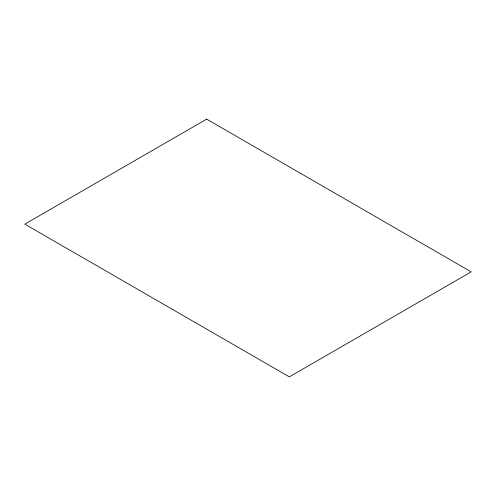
<?xml version="1.0" encoding="UTF-8"?>
<svg xmlns="http://www.w3.org/2000/svg" width="496" height="496" viewBox="0 0 496 496"><rect width="100%" height="100%" fill="white"/><g stroke="black" fill="none" stroke-linecap="round" stroke-linejoin="round"><path stroke-width="0.74" d="M206.665 119.139L24.8 224.136L289.335 376.861L471.2 271.864L206.665 119.139"/></g></svg>
